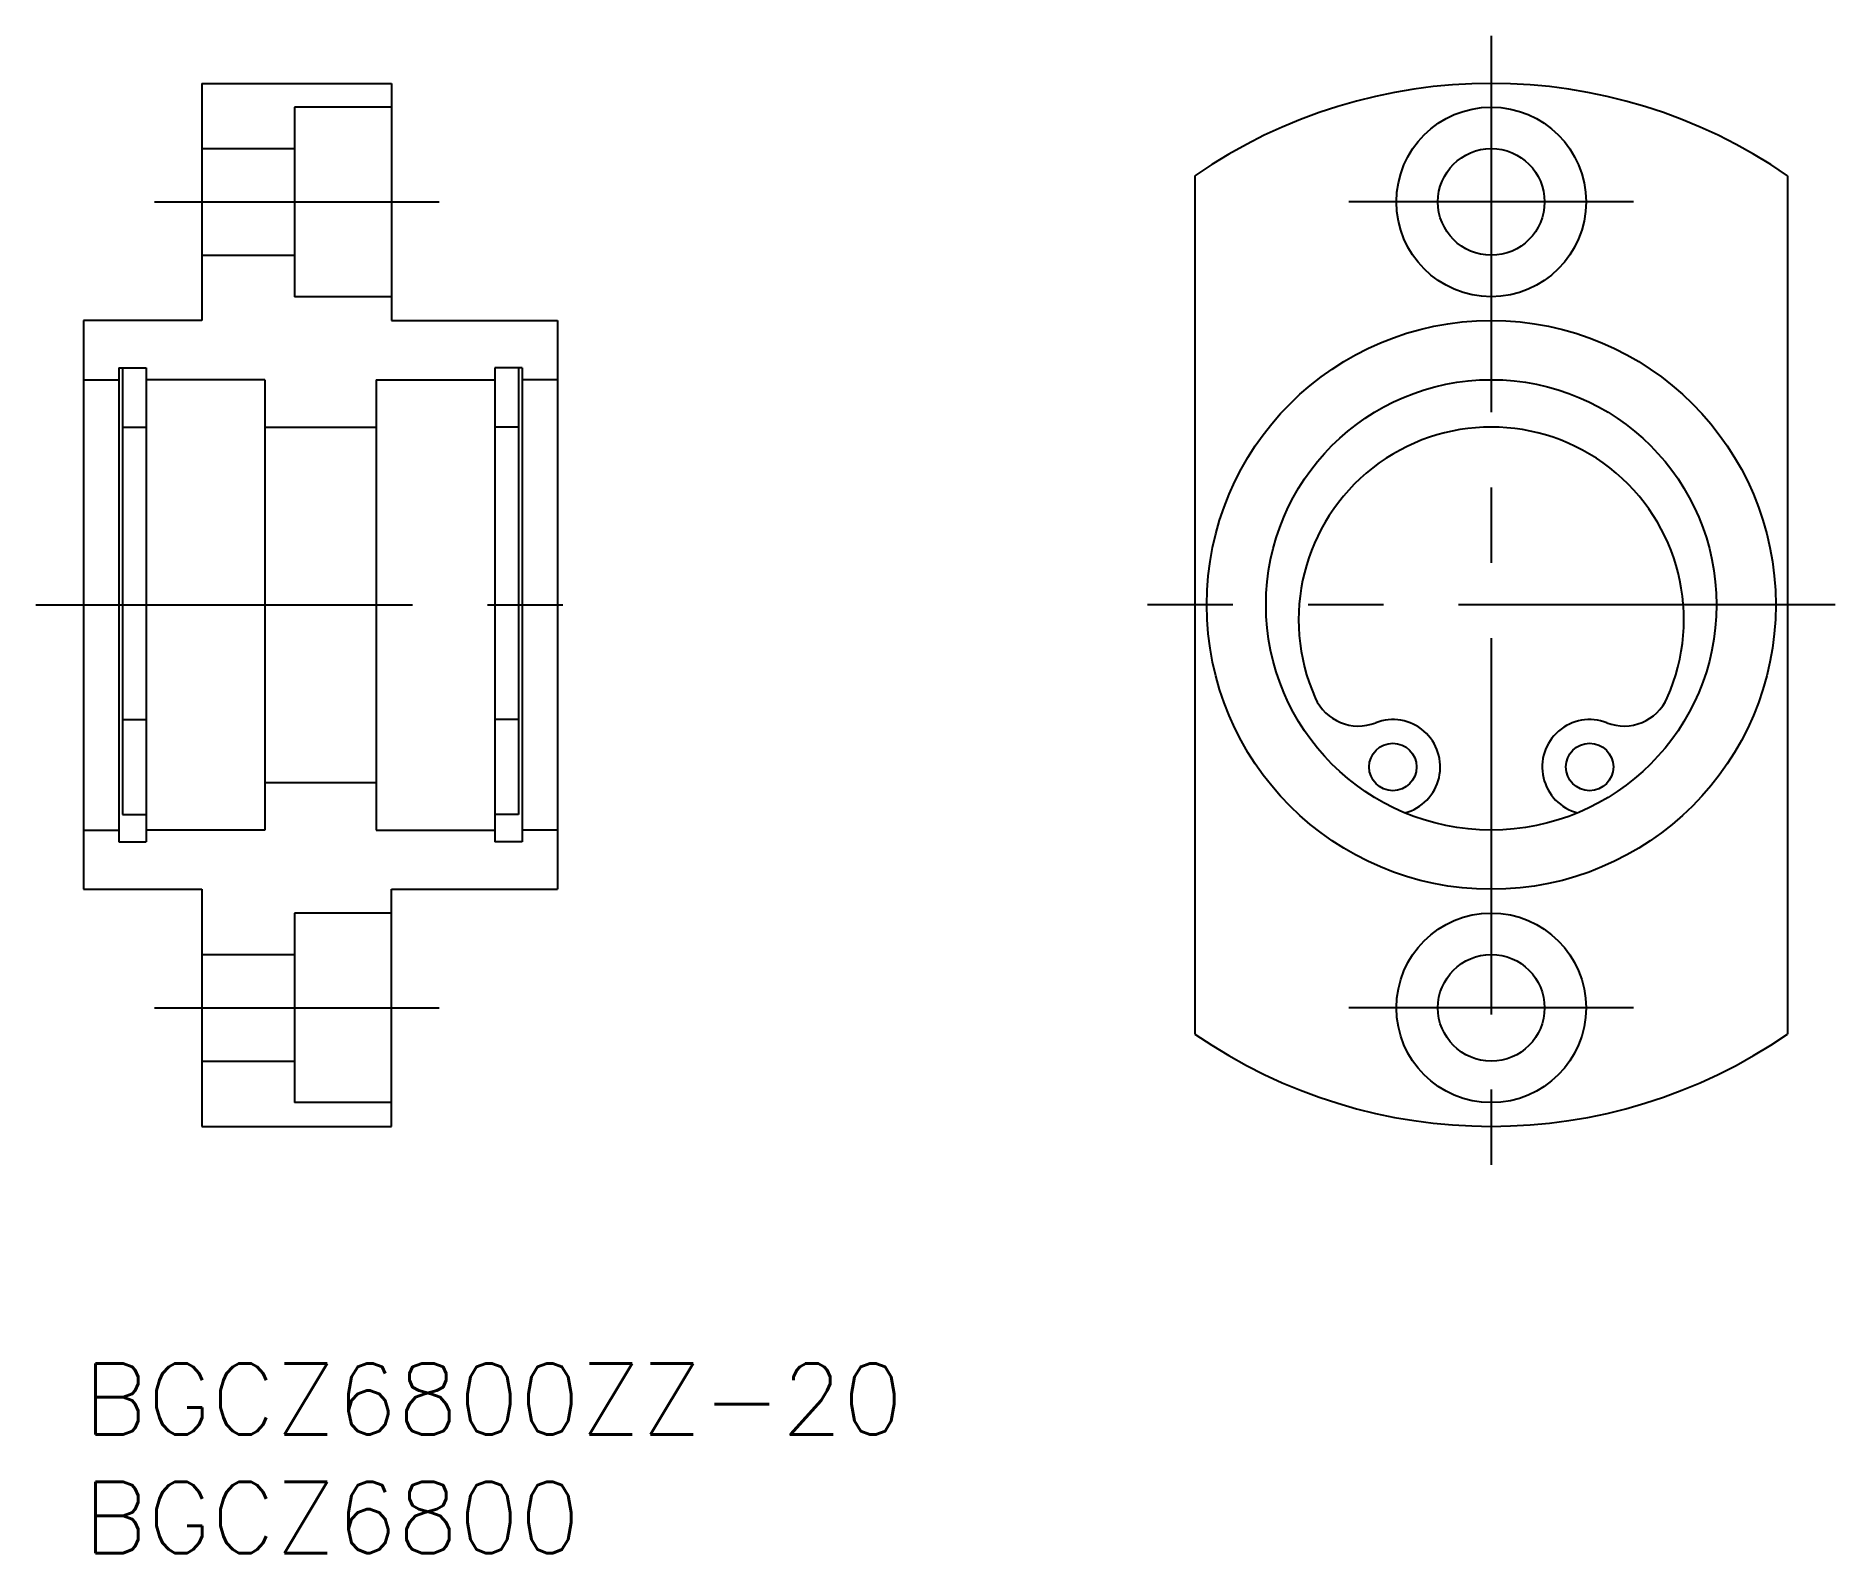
# Model space of a CAD drawing. Extents: x -2 to 73.9, y -8 to 56.
import ezdxf

# ---------------------------------------------------------------- set-up
doc = ezdxf.new("R2010")
doc.units = 0
doc.header["$LTSCALE"] = 0.5
doc.linetypes.add('CENTER', pattern=[50.8, 31.75, -6.35, 6.35, -6.35])
for name, color, linetype in [('MSM_CENTER', 1, 'CENTER'), ('MSM_CONTINUOUS', 7, 'CONTINUOUS'), ('MSM_PART_NUMBER', 7, 'CONTINUOUS')]:
    doc.layers.add(name, color=color, linetype=linetype)
doc.styles.get("Standard").update_dxf_attribs({"font": 'txt.shx', "height": 3, "bigfont": 'bigfont.shx'})

# ---------------------------------------------------------------- blocks, each defined once
blk = doc.blocks.new('*U6')
at = {"layer": 'MSM_PART_NUMBER'}
blk.add_text('BGCZ6800ZZ-20', height=3, dxfattribs=at).set_placement((0, -3))
blk = doc.blocks.new('*U7')
at = {"layer": 'MSM_PART_NUMBER'}
blk.add_text('BGCZ6800', height=3, dxfattribs=at).set_placement((0, -8))

msp = doc.modelspace()

# ---------------------------------------------------------------- linework, layer by layer
at = {"layer": 'MSM_CENTER'}
for p, q in [((59.382, 56), (59.382, 8)), ((3, 49), (15, 49)), ((65.382, 49), (53.382, 49)), ((-2, 32), (22, 32)), ((73.882, 32), (44.882, 32)), ((3, 15), (15, 15)), ((65.382, 15), (53.382, 15))]:
    msp.add_line(p, q, dxfattribs=at)
at = {"layer": 'MSM_CONTINUOUS'}
for p, q in [((5, 54), (13, 54)), ((5, 54), (5, 44)), ((13, 54), (13, 44)), ((8.9, 53), (8.9, 45)), ((13, 53), (8.9, 53)), ((5, 51.25), (8.9, 51.25)), ((46.882, 50.104), (46.882, 13.896)), ((71.882, 50.104), (71.882, 13.896)), ((5, 46.75), (8.9, 46.75)), ((13, 45), (8.9, 45)), ((5, 44), (0, 44)), ((0, 44), (0, 20)), ((13, 44), (20, 44)), ((20, 44), (20, 20)), ((1.5, 42), (2.65, 42)), ((1.5, 42, -0.5), (1.5, 22, -0.5)), ((1.65, 42, -0.5), (1.65, 23.161, -0.5)), ((2.65, 42), (2.65, 22)), ((2.65, 42, -0.5), (2.65, 22, -0.5)), ((17.35, 42), (17.35, 22)), ((18.5, 42, 0.5), (17.35, 42, 0.5)), ((18.35, 42), (18.35, 23.161)), ((18.5, 42), (18.5, 22)), ((0, 41.5), (1.5, 41.5)), ((7.65, 41.5), (2.65, 41.5)), ((7.65, 41.5), (7.65, 22.5)), ((12.35, 41.5), (17.35, 41.5)), ((12.35, 41.5), (12.35, 22.5)), ((20, 41.5, 0.5), (18.5, 41.5, 0.5)), ((1.65, 39.5), (2.65, 39.5)), ((7.65, 39.5), (12.35, 39.5)), ((18.35, 39.5, 0.5), (17.35, 39.5, 0.5)), ((1.65, 27.161), (2.65, 27.161)), ((18.35, 27.161, 0.5), (17.35, 27.161, 0.5)), ((7.65, 24.5), (12.35, 24.5)), ((1.65, 23.161), (2.65, 23.161)), ((18.35, 23.161, 0.5), (17.35, 23.161, 0.5)), ((0, 22.5), (1.5, 22.5)), ((7.65, 22.5), (2.65, 22.5)), ((12.35, 22.5), (17.35, 22.5)), ((20, 22.5, 0.5), (18.5, 22.5, 0.5)), ((1.5, 22), (2.65, 22)), ((18.5, 22, 0.5), (17.35, 22, 0.5)), ((0, 20), (5, 20)), ((5, 20), (5, 10)), ((13, 10), (13, 20)), ((13, 20), (20, 20)), ((13, 19), (8.9, 19)), ((8.9, 19), (8.9, 11)), ((5, 17.25), (8.9, 17.25)), ((5, 12.75), (8.9, 12.75)), ((13, 11), (8.9, 11)), ((5, 10), (13, 10))]:
    msp.add_line(p, q, dxfattribs=at)
for centre, radius in [((59.382, 49), 4), ((59.382, 49), 2.25), ((59.382, 32), 12), ((59.382, 32), 9.5), ((55.232, 25.161), 1), ((63.532, 25.161), 1), ((59.382, 15), 4), ((59.382, 15), 2.25)]:
    msp.add_circle(centre, radius, dxfattribs=at)
for centre, radius, start, end in [((59.382, 32), 22, 55.37646, 124.62354), ((59.382, 31.375), 8.125, 336.05719, 203.94281), ((53.784, 28.889), 2, 203.94281, 291.2223), ((64.98, 28.889), 2, 248.7777, 336.05719), ((55.232, 25.161), 2, 284.69943, 111.2223), ((63.532, 25.161), 2, 68.7777, 255.30057), ((59.382, 32), 22, 235.37646, 304.62354)]:
    msp.add_arc(centre, radius, start, end, dxfattribs=at)

# ---------------------------------------------------------------- block references
for name in ['*U6', '*U7']:
    msp.add_blockref(name, (0, 0), dxfattribs=at)

doc.saveas('drawing.dxf')
